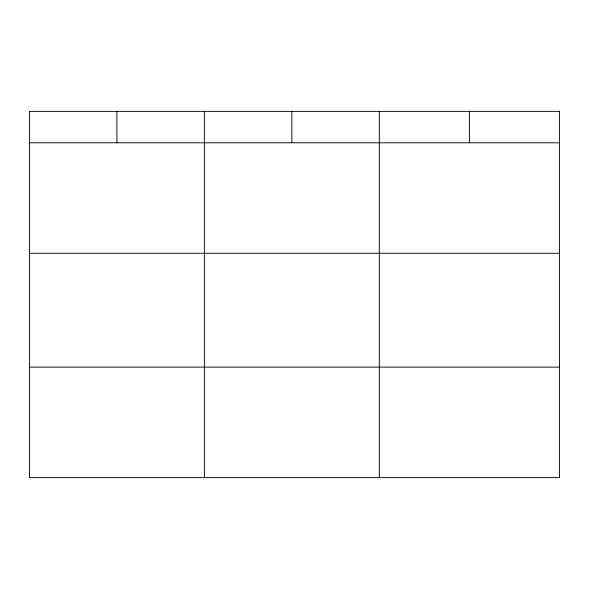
<?xml version="1.0" encoding="UTF-8"?>
<svg xmlns="http://www.w3.org/2000/svg" width="589" height="589" viewBox="0 0 589 589"><rect width="100%" height="100%" fill="white"/><g stroke="black" fill="none" stroke-linecap="round" stroke-linejoin="round"><path stroke-width="0.88" d="M29.45 142.788L559.55 142.788M29.45 253.285L559.55 253.285M29.45 367.138L559.55 367.138M469.433 111.365L469.433 142.788M379.316 111.365L379.316 477.635M291.849 111.365L291.849 142.788M204.383 111.365L204.383 477.635M116.916 111.365L116.916 142.788M559.55 111.365L29.45 111.365L29.45 477.635L559.55 477.635L559.55 111.365"/></g></svg>
